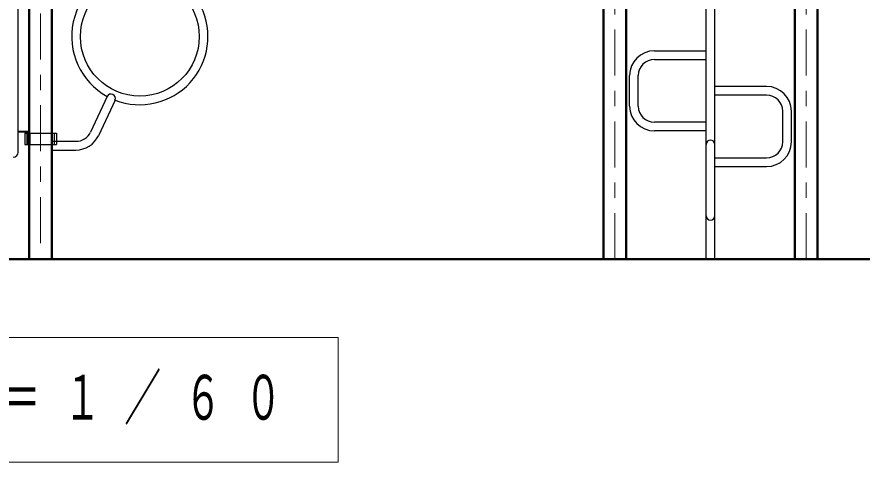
# Model space of a CAD drawing. Units: millimetres on the paper. Extents: x -552 to 0, y -594 to 267.
# Drawn here: x -255.5 to -200.3, y -139.3 to -110.2 of the extents above; entities that cross this region are included whole.
import ezdxf

# ---------------------------------------------------------------- set-up
doc = ezdxf.new("R2010")
doc.units = ezdxf.units.MM
doc.linetypes.add('USER2', pattern=[6, 3, -1, 1, -1])
doc.layers.add('LY_1', color=7, linetype='Continuous', lineweight=25)
doc.styles.add('ＭＳ ゴシック', font='')
doc.styles.get('ＭＳ ゴシック').set_extended_font_data('MS Gothic')

msp = doc.modelspace()

# ---------------------------------------------------------------- linework, layer by layer
at = {"layer": 'LY_1', "linetype": 'USER2', "lineweight": 13}
for p, q in [((-216.463, -126.063), (-216.463, -66.063)), ((-203.963, -126.063), (-203.963, -66.063)), ((-253.963, -92.01), (-253.963, -126.063))]:
    msp.add_line(p, q, dxfattribs=at)
at = {"layer": 'LY_1', "color": 140, "lineweight": 50}
for p, q in [((-217.205, -126.063), (-217.205, -67.488)), ((-215.72, -126.063), (-215.72, -67.488)), ((-204.705, -126.063), (-204.705, -67.488)), ((-203.22, -126.063), (-203.22, -67.488)), ((-254.705, -92.73), (-254.705, -126.063)), ((-253.22, -92.73), (-253.22, -126.063))]:
    msp.add_line(p, q, dxfattribs=at)
at = {"layer": 'LY_1', "color": 70}
for p, q in [((-210.496, -126.063), (-210.496, -80.229)), ((-209.929, -126.063), (-209.929, -80.229)), ((-213.879, -112.446), (-210.496, -112.446)), ((-213.879, -113.013), (-210.496, -113.013)), ((-215.496, -116.063), (-215.496, -114.063)), ((-214.929, -116.063), (-214.929, -114.063)), ((-206.546, -114.779), (-209.929, -114.779)), ((-206.546, -115.346), (-209.929, -115.346)), ((-205.496, -118.396), (-205.496, -116.396)), ((-204.929, -118.396), (-204.929, -116.396)), ((-210.496, -117.113), (-213.879, -117.113)), ((-210.496, -117.679), (-213.879, -117.679)), ((-209.929, -119.446), (-206.546, -119.446)), ((-209.929, -120.013), (-206.546, -120.013))]:
    msp.add_line(p, q, dxfattribs=at)
at = {"layer": 'LY_1', "color": 4}
msp.add_line((-255.421, -119.063), (-255.421, -105.712), dxfattribs=at)
at = {"layer": 'LY_1', "color": 190}
for p, q in [((-249.615, -115.426), (-250.701, -117.757)), ((-249.101, -115.666), (-250.188, -117.996)), ((-253.22, -118.363), (-251.653, -118.363)), ((-253.22, -118.93), (-251.653, -118.93))]:
    msp.add_line(p, q, dxfattribs=at)
at = {"layer": 'LY_1'}
for p, q in [((-254.705, -117.73), (-255.421, -117.73)), ((-254.705, -117.768), (-255.421, -117.768)), ((-254.993, -117.83), (-252.932, -117.83)), ((-254.993, -117.83), (-254.993, -118.58)), ((-254.863, -117.83), (-254.863, -118.58)), ((-254.814, -117.83), (-254.814, -118.58)), ((-254.658, -117.83), (-254.658, -118.58)), ((-253.071, -117.83), (-253.071, -118.58)), ((-252.932, -117.83), (-252.932, -118.58)), ((-254.993, -118.58), (-252.932, -118.58))]:
    msp.add_line(p, q, dxfattribs=at)
at = {"layer": 'LY_1', "lineweight": 50}
msp.add_line((-147.573, -126.063), (-372.271, -126.063), dxfattribs=at)
at = {"layer": 'LY_1', "lineweight": 13}
for p, q in [((-234.522, -131.194), (-285.322, -131.194)), ((-234.522, -139.328), (-234.522, -131.194)), ((-285.322, -139.328), (-234.522, -139.328))]:
    msp.add_line(p, q, dxfattribs=at)
at = {"layer": 'LY_1', "color": 190}
msp.add_circle((-247.481, -111.521), 3.883, dxfattribs=at)
for centre, radius, start, end in [((-247.481, -111.521), 4.45, 93.6505, 241.3495), ((-247.481, -111.521), 4.45, 248.6505, 26.3495), ((-249.362, -115.554), 0.283, 335, 155), ((-251.653, -117.313), 1.05, 270, 335), ((-251.653, -117.313), 1.617, 270, 335)]:
    msp.add_arc(centre, radius, start, end, dxfattribs=at)
at = {"layer": 'LY_1', "color": 70}
for centre, radius, start, end in [((-213.879, -114.063), 1.617, 90, 180), ((-213.879, -114.063), 1.05, 90, 180), ((-206.546, -116.396), 1.617, 0, 90), ((-206.546, -116.396), 1.05, 0, 90), ((-213.879, -116.063), 1.617, 180, 270), ((-213.879, -116.063), 1.05, 180, 270), ((-210.212, -118.563), 0.283, 0, 180), ((-206.546, -118.396), 1.05, 270, 0), ((-206.546, -118.396), 1.617, 270, 0), ((-210.212, -123.229), 0.283, 180, 0)]:
    msp.add_arc(centre, radius, start, end, dxfattribs=at)
at = {"layer": 'LY_1', "color": 4}
msp.add_arc((-255.754, -119.063), 0.333, 270, 0, dxfattribs=at)

# ---------------------------------------------------------------- texts
at = {"layer": 'LY_1', "insert": (-283.922, -135.261), "char_height": 2.933, "attachment_point": 4, "style": 'ＭＳ ゴシック'}
msp.add_mtext('\\T1.64;\\W0.6;Ｃ視立面図\u3000Ｓ＝１／６０', dxfattribs=at)

doc.saveas('drawing.dxf')
